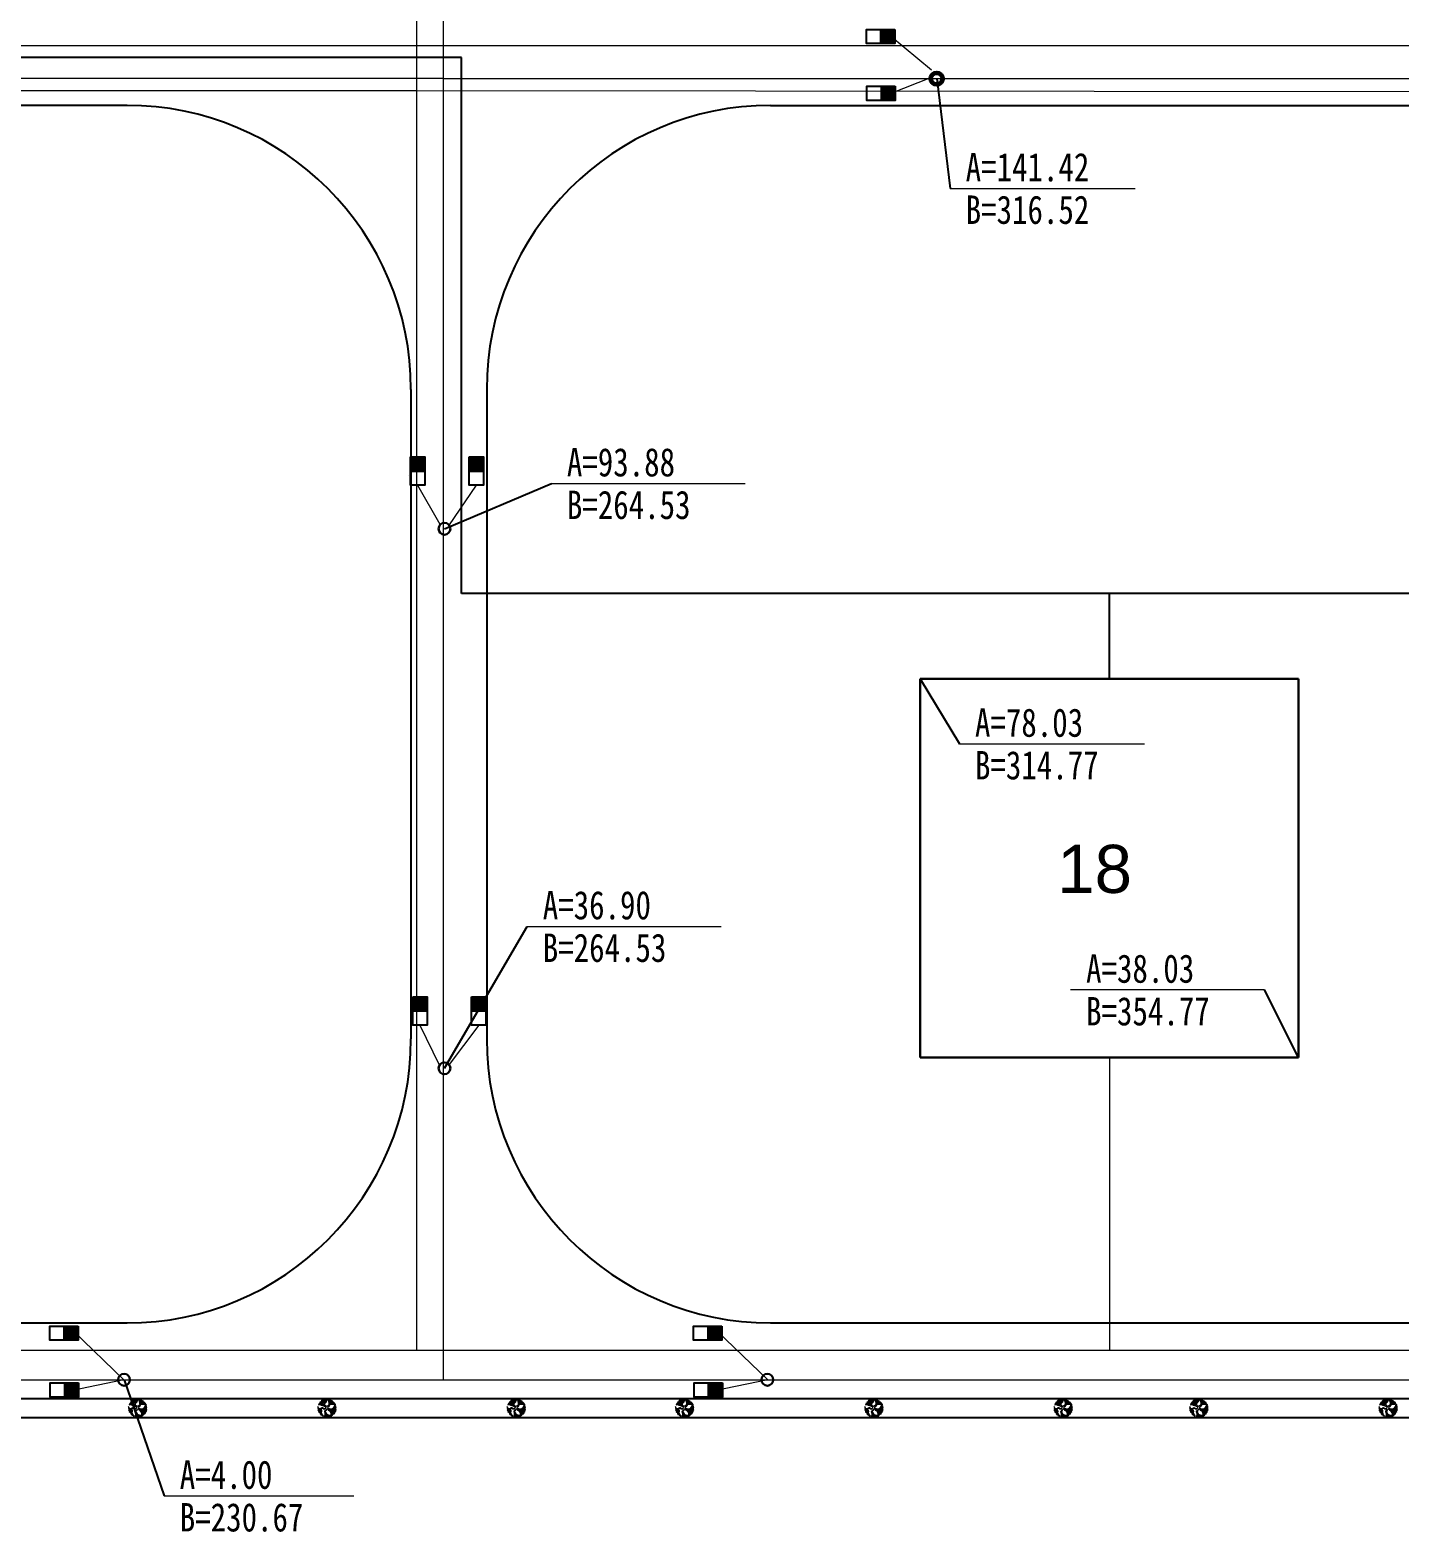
# Model space of a CAD drawing. Header units: millimetres. Extents: x 210832 to 1443773, y 126806 to 1026245.
# Drawn here: x 214039.4 to 214184.1, y 128996.7 to 129155.3 of the extents above; entities that cross this region are included whole.
import ezdxf
from ezdxf.enums import TextEntityAlignment as Align
from ezdxf.lldxf.tags import DXFTag

# ---------------------------------------------------------------- set-up
doc = ezdxf.new("R2010")
doc.units = ezdxf.units.MM
doc.header["$LTSCALE"] = 500
for name, color, linetype, lineweight in [('01构筑物', 7, 'Continuous', 60), ('H消火栓', 2, 'Continuous', 9), ('H绿化带', 3, 'Continuous', 9), ('厂区污水管', 141, 'CW_LINE', 60), ('厂区给水管', 60, 'G_LINE', 60), ('超越管', 94, 'CY_LINE', 60), ('雨水管', 20, 'Y_LINE', 60)]:
    doc.layers.add(name, color=color, linetype=linetype, lineweight=lineweight)
doc.layers.add('标注', color=3, linetype='Continuous')
doc.layers.add('道路', color=200, linetype='Continuous')
doc.styles.add('Dim_ZB', font='txt', dxfattribs={"width": 0.8})
doc.styles.get("Standard").update_dxf_attribs({"font": 'arial.ttf'})
tags = doc.linetypes.add('CW_LINE', pattern='A,12.7,-5.08,["CW",Standard,S=2.54,R=0,X=-2.54,Y=-1.27],-6.35', length=24.13).pattern_tags.tags
tags[6] = DXFTag(74, 10)
tags = doc.linetypes.add('CY_LINE', pattern='A,12.7,-5.08,["CY",Standard,S=2.54,R=0,X=-2.54,Y=-1.27],-6.35', length=24.13).pattern_tags.tags
tags[6] = DXFTag(74, 10)
tags = doc.linetypes.add('G_LINE', pattern='A,12.7,-5.08,["G",Standard,S=2.54,R=0,X=-2.54,Y=-1.27],-6.35', length=24.13).pattern_tags.tags
tags[6] = DXFTag(74, 10)
tags = doc.linetypes.add('Y_LINE', pattern='A,12.7,-5.08,["Y",Standard,S=2.54,R=0,X=-2.54,Y=-1.27],-6.35', length=24.13).pattern_tags.tags
tags[6] = DXFTag(74, 10)
doc.dimstyles.new('ISO-25', dxfattribs={"dimtxt": 2.5, "dimasz": 2.5, "dimexe": 1.25, "dimexo": 0.625, "dimtad": 1, "dimtxsty": 'Standard', "dimcen": 2.5, "dimadec": 0, "dimazin": 0, "dimtfac": 1, "dimtmove": 0, "dimatfit": 3, "dimfxl": 1, "dimarcsym": 0})

# ---------------------------------------------------------------- blocks, each defined once
blk = doc.blocks.new('火焰木')
at = {"layer": 'H绿化带'}
for points in [[(-2.66, 0.17), (-2.53, -0.09), (-2.46, -0.35), (-2.39, -0.43), (-2.45, -0.46), (-2.58, -0.59), (-2.62, -0.69)], [(-2.52, 0.8), (-2.23, 0.89), (-1.91, 0.77), (-1.72, 0.64), (-1.38, 0.55), (-1.09, 0.48), (-0.75, 0.34), (-0.61, 0.29), (-0.45, 0.04), (-0.56, -0.07), (-0.58, -0.28), (-0.58, -0.28), (-0.89, -0.31), (-1.12, -0.2), (-1.41, -0.02), (-1.58, -0.02), (-1.83, -0.12), (-1.86, -0.21), (-2.05, -0.34), (-2.41, -0.31), (-2.49, -0.09), (-2.65, 0.34)], [(-2, 1.61), (-1.92, 1.47), (-1.76, 1.39), (-1.58, 1.25), (-1.44, 1.07), (-1.41, 0.77), (-1.64, 0.78), (-1.83, 0.85), (-2.02, 0.91), (-2.17, 0.96), (-2.27, 0.96), (-2.48, 0.88)], [(-2.23, 1.1), (-2.43, 1)], [(-1.7, 0.8), (-1.77, 1.04), (-2.36, 1.12)], [(-2.09, 1.08), (-2.29, 1.24)], [(-1.57, 1.24), (-1.93, 1.15), (-2.23, 1.33)], [(-1.76, 1.19), (-2.15, 1.44)], [(-1.8, 1.78), (-1.53, 1.74), (-1.29, 1.7), (-1.2, 1.67), (-1.09, 1.55), (-1.03, 1.38), (-0.87, 1.16), (-0.89, 0.83), (-0.88, 0.63), (-1.11, 0.65), (-1.31, 0.8), (-1.32, 1.01), (-1.41, 1.18), (-1.62, 1.38), (-1.85, 1.53), (-1.93, 1.65)], [(-1.12, 1.04), (-1.4, 1.29), (-1.88, 1.73)], [(-0.73, 2.33), (-0.74, 2.2), (-0.71, 2.02), (-0.67, 1.85), (-0.59, 1.72), (-0.49, 1.61), (-0.55, 1.54), (-0.67, 1.4), (-0.75, 1.25), (-0.89, 1.35), (-1, 1.54), (-1.15, 1.76), (-1.43, 1.79), (-1.72, 1.83)], [(-1.33, 1.53), (-1.65, 1.52)], [(-1.21, 1.76), (-1.4, 1.86), (-1.64, 1.92)], [(-0.79, 1.65), (-0.97, 1.79), (-1.18, 1.92), (-1.55, 1.99)], [(-1.32, 0.91), (-1.05, 1.08), (-1.22, 1.48), (-1.54, 1.64)], [(-1.26, 1.94), (-1.4, 2.08)], [(-0.83, 1.31), (-0.76, 1.55), (-0.88, 1.92), (-1.3, 2.13)], [(-1.23, 0.74), (-1.21, 0.98)], [(-1.06, 2.01), (-1.16, 2.2)], [(-1.03, 0.84), (-1.11, 0.76)], [(-0.88, 0.8), (-1.09, 0.86)], [(-0.86, 2.15), (-1.04, 2.25)], [(-0.97, 0.82), (-0.99, 0.96)], [(-0.58, 1.5), (-0.77, 1.82), (-0.84, 2.11), (-0.92, 2.29)], [(0, 2.4), (0.16, 2.06), (0.22, 1.87), (0.27, 1.65), (0.38, 1.22), (0.39, 0.91), (0.36, 0.77), (0.25, 0.63), (0.03, 0.48), (-0.19, 0.36), (-0.34, 0.3), (-0.72, 0.54), (-0.78, 0.75), (-0.72, 1.07), (-0.58, 1.39), (-0.31, 1.61), (-0.26, 1.71), (-0.13, 2.23), (-0.1, 2.4)], [(-0.16, 2.4), (-0.17, 2.24), (-0.21, 2.08), (-0.3, 1.81), (-0.37, 1.68), (-0.52, 1.81), (-0.63, 2.01), (-0.67, 2.2), (-0.67, 2.33)], [(-0.49, 1.96), (-0.63, 2.36)], [(-0.46, 1.76), (-0.52, 2.1), (-0.49, 2.38)], [(-0.29, 1.84), (-0.34, 1.98), (-0.37, 2.4)], [(-0.35, 2.07), (-0.27, 2.24), (-0.27, 2.4)], [(2.07, 1.09), (1.83, 0.92), (1.57, 0.87), (1.19, 0.89), (0.9, 0.91), (0.56, 0.71), (0.22, 0.2), (-0.03, 0.11), (0.03, -0.11), (0.42, -0.28), (0.75, -0.34), (1.19, -0.29), (1.59, -0.08), (1.84, 0.32), (1.96, 0.71), (2.1, 1.02)], [(0.07, 2.39), (0.22, 2.07), (0.37, 1.5), (0.43, 1.79), (0.65, 2.12), (0.66, 2.26)], [(0.3, 2.11), (0.16, 2.38)], [(0.23, 2.25), (0.32, 2.36)], [(0.26, 1.94), (0.3, 2.11), (0.54, 2.31)], [(0.41, 2.2), (0.41, 2.34)], [(0.72, 2.25), (0.71, 2.05), (0.56, 1.85), (0.44, 1.63), (0.43, 1.35), (0.48, 1.16), (0.67, 1.29), (1.02, 1.55), (1.19, 2.03)], [(0.43, 1.34), (0.76, 1.68), (0.86, 2.19)], [(1.23, 1.98), (1.1, 1.61), (1.06, 1.48), (0.73, 1.25), (0.57, 0.94), (0.8, 0.95), (0.96, 0.95), (1.29, 0.92), (1.55, 0.94), (1.63, 1.19), (1.66, 1.35), (1.8, 1.47)], [(0.62, 1.54), (0.64, 1.76)], [(0.66, 1.28), (0.82, 1.54), (1.09, 2.08)], [(0.68, 1.16), (0.97, 1.13), (1.31, 1.26), (1.55, 1.75)], [(0.77, 1.76), (1.01, 2.12)], [(0.77, 0.95), (1.37, 1.1), (1.55, 1.33)], [(0.82, 1.31), (1.06, 1.32), (1.14, 1.46), (1.28, 1.96)], [(0.85, 0.97), (1.18, 1.13)], [(1.09, 1.18), (1.27, 1.47), (1.32, 1.93)], [(1.2, 1.06), (1.46, 1.03), (1.56, 1.22)], [(1.21, 1.36), (1.24, 1.42), (1.49, 1.8)], [(1.25, 1.23), (1.46, 1.34), (1.74, 1.55)], [(1.52, 1.38), (1.65, 1.65)], [(2.31, 0.43), (2.18, 0.33), (1.97, 0.29), (1.91, 0.27), (1.82, 0.14), (1.74, -0.04), (1.55, -0.17), (1.66, -0.19), (1.88, -0.34), (2.01, -0.56), (2.28, -0.85)], [(1.83, 1.43), (1.7, 1.32), (1.67, 1.11), (1.62, 0.99), (1.71, 0.98), (1.79, 1.02), (2.03, 1.12)], [(1.67, 1.11), (1.95, 1.29)], [(1.74, 1.15), (2.01, 1.19)], [(1.74, -0.24), (2.07, -0.09), (2.37, 0.14)], [(1.81, 1.2), (1.88, 1.38)], [(2.13, 0.92), (2.04, 0.75), (1.92, 0.33), (2.09, 0.35), (2.3, 0.51)], [(1.95, 0.42), (2.07, 0.54), (2.24, 0.69)], [(1.96, -0.14), (1.96, 0.08), (2.09, 0.16), (2.34, 0.35)], [(2.03, 0.34), (2.27, 0.61)], [(2.04, 0.13), (2.36, 0.22)], [(2.07, 0.53), (2.2, 0.82)], [(-2.52, -0.14), (-2.7, -0.08)], [(-2.44, -0.25), (-2.7, -0.22)], [(-2.58, -0.24), (-2.68, -0.4)], [(-2.45, -0.46), (-2.54, -0.4), (-2.67, -0.52)], [(-2.62, -0.78), (-2.52, -0.6), (-2.39, -0.5), (-2.29, -0.46), (-2.03, -0.49), (-1.92, -0.59), (-1.92, -0.75), (-1.99, -0.85), (-2.22, -0.99), (-2.38, -1.1), (-2.4, -1.28)], [(-2.44, -0.54), (-2.58, -0.91)], [(-2.16, -0.83), (-2.18, -0.7), (-2.28, -0.59), (-2.41, -0.75), (-2.56, -0.97)], [(-2.04, -0.88), (-2.27, -0.8), (-2.43, -0.95), (-2.53, -1.05)], [(-2.2, -0.97), (-2.26, -0.9), (-2.5, -1.12)], [(-2.38, -1.35), (-2.34, -1.18), (-2.2, -1.06), (-2.03, -0.95), (-1.9, -0.89), (-1.84, -0.8), (-1.83, -0.92), (-1.82, -1.1), (-1.84, -1.34), (-1.82, -1.46), (-1.74, -1.62), (-1.6, -1.89), (-1.44, -2.15), (-1.26, -2.4)], [(-1.97, -1.19), (-2.09, -1.12), (-2.22, -1.22), (-2.26, -1.37), (-2.31, -1.43)], [(-2.17, -0.79), (-2.09, -0.59)], [(-1.83, -1.11), (-1.96, -1.19), (-2.14, -1.38), (-2.07, -1.8)], [(-2.05, -1.34), (-2, -1.5), (-1.99, -1.72), (-1.89, -2)], [(-1.77, -1.6), (-1.88, -1.71), (-1.82, -1.91), (-1.81, -2.07)], [(-0.83, -2.59), (-0.74, -2.36), (-0.65, -1.84), (-0.7, -1.44), (-0.79, -1.14), (-0.77, -0.92), (-0.66, -0.76), (-0.58, -0.62), (-0.66, -0.46), (-0.84, -0.46), (-1.1, -0.39), (-1.29, -0.25), (-1.47, -0.27), (-1.71, -0.35), (-1.83, -0.49), (-1.7, -0.83), (-1.68, -1.1), (-1.74, -1.37), (-1.5, -1.97), (-1.14, -2.48)], [(-1.83, -1.67), (-1.75, -1.83), (-1.73, -1.91)], [(-1.63, -1.99), (-1.68, -2.02), (-1.76, -2.04)], [(-1.63, -1.84), (-1.61, -2.04), (-1.57, -2.23)], [(-0.77, -2.58), (-0.71, -2.44), (-0.63, -2.16), (-0.54, -2.38), (-0.36, -2.46), (-0.2, -2.62), (-0.2, -2.67)], [(-0.68, -2.36), (-0.65, -2.44), (-0.58, -2.53), (-0.6, -2.61)], [(1.23, -2.27), (1.08, -2.12), (1, -1.77), (0.96, -1.4), (0.7, -1.07), (0.36, -0.82), (0.11, -0.4), (-0.03, -0.37), (-0.16, -0.44), (-0.28, -0.51), (-0.37, -0.58), (-0.41, -0.78), (-0.63, -1.08), (-0.5, -1.42), (-0.32, -1.68), (-0.06, -1.85), (0.31, -1.95), (0.75, -2.03), (0.94, -2.16), (1.17, -2.3)], [(-0.14, -2.68), (-0.19, -2.56), (-0.32, -2.43), (-0.46, -2.33), (-0.55, -2.01), (-0.53, -1.71), (-0.59, -1.42), (-0.4, -1.76), (-0.21, -1.9), (-0.06, -2.1), (0.19, -2.33), (0.29, -2.63)], [(-0.54, -1.87), (-0.37, -2.02), (-0.21, -2.21), (0.13, -2.67)], [(-0.53, -2.4), (-0.52, -2.48), (-0.41, -2.52), (-0.41, -2.65)], [(-0.42, -1.96), (-0.28, -1.9)], [(-0.31, -2.11), (-0.33, -2.23), (-0.24, -2.38), (-0.1, -2.53), (-0.03, -2.65)], [(-0.23, -1.9), (-0.2, -2.06), (-0.04, -2.25), (0.14, -2.34), (0.23, -2.58)], [(-0.13, -2.29), (-0.01, -2.35), (0.2, -2.64)], [(0.35, -2.61), (0.26, -2.34), (0.24, -2.27), (0.11, -2.16), (-0.1, -1.99), (-0.11, -1.91), (0.07, -1.94), (0.55, -2.05), (0.8, -2.15), (1.1, -2.34)], [(0.02, -2.08), (0.27, -2.07), (0.42, -2.2), (0.62, -2.4), (0.59, -2.53)], [(0.37, -2.13), (0.32, -2.26), (0.43, -2.38), (0.5, -2.54), (0.49, -2.57)], [(2.15, -1.17), (1.99, -1.03), (1.86, -0.87), (1.59, -0.79), (1.35, -0.8), (1.02, -0.78), (0.76, -0.65), (0.58, -0.52), (0.46, -0.51), (0.36, -0.49), (0.45, -0.69), (0.66, -0.86), (0.91, -1.1), (1.09, -1.25), (1.36, -1.37), (1.74, -1.41), (1.97, -1.53)], [(0.44, -2.03), (0.57, -2.23), (0.88, -2.45)], [(2.26, -0.88), (2.11, -0.74), (1.93, -0.54), (1.83, -0.39), (1.68, -0.3), (1.49, -0.26), (1.25, -0.34), (0.95, -0.4), (0.68, -0.39), (0.92, -0.61), (1.2, -0.73), (1.54, -0.7), (1.88, -0.8), (2.18, -1.13)], [(0.73, -2.13), (0.69, -2.24), (0.95, -2.38)], [(0.71, -0.91), (1.1, -0.93), (1.54, -0.94), (1.73, -1.09), (2.08, -1.31)], [(0.99, -0.64), (1.29, -0.55), (1.56, -0.58), (1.64, -0.52)], [(0.99, -1.17), (1.15, -1.12), (1.28, -1.28)], [(1.94, -1.56), (1.66, -1.46), (1.37, -1.42), (1.11, -1.36), (1, -1.29), (1.09, -1.49), (1.12, -1.67), (1.11, -1.94), (1.14, -2.05), (1.26, -2.23)], [(1.04, -0.93), (1.14, -1.05), (1.32, -1.09), (1.55, -1.15), (2.03, -1.39)], [(1.13, -2), (1.24, -2.03), (1.37, -2.13)], [(1.14, -1.62), (1.38, -1.66), (1.47, -1.88), (1.53, -2)], [(1.17, -0.36), (1.37, -0.4), (1.58, -0.4)], [(1.24, -1.08), (1.39, -1.03), (1.58, -1.06)], [(1.24, -1.39), (1.29, -1.5), (1.51, -1.56), (1.66, -1.66), (1.74, -1.82)], [(1.25, -1.65), (1.27, -1.82), (1.34, -1.99), (1.44, -2.09)], [(1.33, -1.11), (1.39, -1.25), (1.54, -1.32)], [(1.39, -1.53), (1.55, -1.74), (1.66, -1.9)], [(1.5, -1.56), (1.66, -1.51), (1.78, -1.59), (1.87, -1.63)], [(1.56, -0.71), (1.66, -0.66), (1.9, -0.66), (2.1, -0.85), (2.23, -1)], [(1.63, -1.02), (1.87, -0.99), (2.02, -1.1), (2.12, -1.23)], [(1.7, -1.23), (1.72, -1.32)], [(1.87, -0.18), (2.09, -0.4), (2.38, -0.22)], [(1.96, -0.47), (2.06, -0.47), (2.21, -0.5), (2.38, -0.32)], [(1.99, -0.3), (2.38, -0.14)], [(2.08, -0.64), (2.24, -0.61), (2.36, -0.48)], [(2.13, -0.04), (2.38, -0.04)], [(2.17, -0.73), (2.32, -0.7)]]:
    blk.add_lwpolyline(points, dxfattribs=at)
blk = doc.blocks.new('*U116')
at = {"lineweight": 15, "ltscale": 0.002}
blk.add_line((0, 0), (19.53, 0), dxfattribs=at)
at = {"lineweight": 15, "ltscale": 0.002, "style": 'Dim_ZB', "width": 0.8}
blk.add_text(' A=78.03 ', height=3, dxfattribs=at).set_placement((0, 0.75))
blk.add_text(' B=314.77 ', height=3, dxfattribs=at).set_placement((0, -0.75), align=Align.TOP_LEFT)
blk = doc.blocks.new('*U117')
at = {"lineweight": 15, "ltscale": 0.002}
blk.add_line((0, 0), (-20.48, 0), dxfattribs=at)
at = {"lineweight": 15, "ltscale": 0.002, "style": 'Dim_ZB', "width": 0.8}
blk.add_text(' A=38.03 ', height=3, dxfattribs=at).set_placement((-20.48, 0.75))
blk.add_text(' B=354.77 ', height=3, dxfattribs=at).set_placement((-20.48, -0.75), align=Align.TOP_LEFT)
blk = doc.blocks.new('*U157')
at = {"lineweight": 15, "ltscale": 0.002}
blk.add_line((0, 0), (20.01, 0), dxfattribs=at)
at = {"lineweight": 15, "ltscale": 0.002, "style": 'Dim_ZB', "width": 0.8}
blk.add_text(' A=4.00 ', height=3, dxfattribs=at).set_placement((0, 0.75))
blk.add_text(' B=230.67 ', height=3, dxfattribs=at).set_placement((0, -0.75), align=Align.TOP_LEFT)
blk = doc.blocks.new('*U180')
at = {"lineweight": 15, "ltscale": 0.002}
blk.add_line((0, 0), (19.53, 0), dxfattribs=at)
at = {"lineweight": 15, "ltscale": 0.002, "style": 'Dim_ZB', "width": 0.8}
blk.add_text(' A=141.42 ', height=3, dxfattribs=at).set_placement((0, 0.75))
blk.add_text(' B=316.52 ', height=3, dxfattribs=at).set_placement((0, -0.75), align=Align.TOP_LEFT)
blk = doc.blocks.new('*U183')
at = {"lineweight": 15, "ltscale": 0.002}
blk.add_line((0, 0), (20.48, 0), dxfattribs=at)
at = {"lineweight": 15, "ltscale": 0.002, "style": 'Dim_ZB', "width": 0.8}
blk.add_text(' A=36.90 ', height=3, dxfattribs=at).set_placement((0, 0.75))
blk.add_text(' B=264.53 ', height=3, dxfattribs=at).set_placement((0, -0.75), align=Align.TOP_LEFT)
blk = doc.blocks.new('*U184')
at = {"lineweight": 15, "ltscale": 0.002}
blk.add_line((0, 0), (20.48, 0), dxfattribs=at)
at = {"lineweight": 15, "ltscale": 0.002, "style": 'Dim_ZB', "width": 0.8}
blk.add_text(' A=93.88 ', height=3, dxfattribs=at).set_placement((0, 0.75))
blk.add_text(' B=264.53 ', height=3, dxfattribs=at).set_placement((0, -0.75), align=Align.TOP_LEFT)

msp = doc.modelspace()

# ---------------------------------------------------------------- hatches: boundary and pattern name
h = msp.add_hatch(color=256)
h.dxf.hatch_style = 1
h.paths.add_polyline_path([(214129.21, 129153.9), (214130.71, 129153.9), (214130.71, 129155.4), (214129.21, 129155.4)])
h = msp.add_hatch(color=256)
h.dxf.hatch_style = 1
h.paths.add_polyline_path([(214129.26, 129147.91), (214130.76, 129147.91), (214130.76, 129149.41), (214129.26, 129149.41)])
h = msp.add_hatch(color=256)
h.dxf.hatch_style = 1
h.paths.add_polyline_path([(214081.05, 129110.26), (214079.55, 129110.26), (214079.55, 129108.76), (214081.05, 129108.76)])
h = msp.add_hatch(color=256)
h.dxf.hatch_style = 1
h.paths.add_polyline_path([(214087.25, 129110.26), (214085.75, 129110.26), (214085.75, 129108.76), (214087.25, 129108.76)])
h = msp.add_hatch(color=256)
h.dxf.hatch_style = 1
h.paths.add_polyline_path([(214081.31, 129053.24), (214079.81, 129053.24), (214079.81, 129051.74), (214081.31, 129051.74)])
h = msp.add_hatch(color=256)
h.dxf.hatch_style = 1
h.paths.add_polyline_path([(214087.51, 129053.24), (214086.01, 129053.24), (214086.01, 129051.74), (214087.51, 129051.74)])
h = msp.add_hatch(color=256)
h.dxf.hatch_style = 1
h.paths.add_polyline_path([(214042.93, 129016.95), (214044.43, 129016.95), (214044.43, 129018.45), (214042.93, 129018.45)])
h = msp.add_hatch(color=256)
h.dxf.hatch_style = 1
h.paths.add_polyline_path([(214110.95, 129016.95), (214112.45, 129016.95), (214112.45, 129018.45), (214110.95, 129018.45)])
h = msp.add_hatch(color=256)
h.dxf.hatch_style = 1
h.paths.add_polyline_path([(214042.99, 129010.96), (214044.49, 129010.96), (214044.49, 129012.46), (214042.99, 129012.46)])
h = msp.add_hatch(color=256)
h.dxf.hatch_style = 1
h.paths.add_polyline_path([(214111.01, 129010.96), (214112.51, 129010.96), (214112.51, 129012.46), (214111.01, 129012.46)])

# ---------------------------------------------------------------- linework, layer by layer
for p, q in [((214129.21, 129155.4), (214129.21, 129153.9)), ((214129.26, 129149.41), (214129.26, 129147.91)), ((214079.55, 129108.76), (214081.05, 129108.76)), ((214085.75, 129108.76), (214087.25, 129108.76)), ((214079.81, 129051.74), (214081.31, 129051.74)), ((214086.01, 129051.74), (214087.51, 129051.74)), ((214042.93, 129018.45), (214042.93, 129016.95)), ((214110.95, 129018.45), (214110.95, 129016.95)), ((214042.99, 129012.46), (214042.99, 129010.96)), ((214111.01, 129012.46), (214111.01, 129010.96))]:
    msp.add_line(p, q)
at = {"lineweight": 15, "ltscale": 0.002}
msp.add_line((214133.38, 129046.81), (214153.38, 129046.81), dxfattribs=at)
for points in [[(214130.71, 129155.4), (214130.71, 129153.9), (214127.71, 129153.9), (214127.71, 129155.4)], [(214130.76, 129149.41), (214130.76, 129147.91), (214127.76, 129147.91), (214127.76, 129149.41)], [(214079.55, 129110.26), (214081.05, 129110.26), (214081.05, 129107.26), (214079.55, 129107.26)], [(214085.75, 129110.26), (214087.25, 129110.26), (214087.25, 129107.26), (214085.75, 129107.26)], [(214079.81, 129053.24), (214081.31, 129053.24), (214081.31, 129050.24), (214079.81, 129050.24)], [(214086.01, 129053.24), (214087.51, 129053.24), (214087.51, 129050.24), (214086.01, 129050.24)], [(214044.43, 129018.45), (214044.43, 129016.95), (214041.43, 129016.95), (214041.43, 129018.45)], [(214112.45, 129018.45), (214112.45, 129016.95), (214109.45, 129016.95), (214109.45, 129018.45)], [(214044.49, 129012.46), (214044.49, 129010.96), (214041.49, 129010.96), (214041.49, 129012.46)], [(214112.51, 129012.46), (214112.51, 129010.96), (214109.51, 129010.96), (214109.51, 129012.46)]]:
    msp.add_lwpolyline(points, close=True)
at = {"layer": '01构筑物', "lineweight": 30, "ltscale": 0.002}
for p, q in [((214133.38, 129086.81), (214133.38, 129046.81)), ((214173.38, 129086.81), (214133.38, 129086.81)), ((214173.38, 129046.81), (214173.38, 129086.81)), ((214133.38, 129046.81), (214173.38, 129046.81))]:
    msp.add_line(p, q, dxfattribs=at)
at = {"layer": '01构筑物', "lineweight": -3, "ltscale": 0.002}
msp.add_line((213850.61, 129008.78), (214203.89, 129008.78), dxfattribs=at)
at = {"layer": 'Defpoints', "lineweight": 15, "ltscale": 0.002}
for p, q in [((214130.27, 129154.74), (214134.59, 129151.14)), ((214130.15, 129148.59), (214134.68, 129150.39)), ((214080.28, 129107.26), (214082.64, 129103.16)), ((214083.6, 129102.97), (214086.54, 129107.26)), ((214080.54, 129050.24), (214082.57, 129046.03)), ((214083.58, 129045.95), (214086.8, 129050.24)), ((214049.27, 129012.77), (214043.94, 129017.93)), ((214117.29, 129012.77), (214111.96, 129017.93)), ((214049.27, 129012.77), (214043.65, 129011.61)), ((214117.29, 129012.77), (214111.67, 129011.61))]:
    msp.add_line(p, q, dxfattribs=at)
at = {"layer": '厂区污水管', "lineweight": -3, "ltscale": 0.002}
for p, q in [((214084.94, 129152.43), (213825.36, 129152.43)), ((214084.94, 129095.84), (214084.94, 129152.43)), ((214259.15, 129095.84), (214084.94, 129095.84)), ((214153.38, 129086.81), (214153.38, 129095.84)), ((214133.38, 129086.81), (214153.38, 129086.81))]:
    msp.add_line(p, q, dxfattribs=at)
at = {"layer": '厂区给水管', "lineweight": 15, "ltscale": 0.002}
for p, q in [((214080.22, 129148.91), (214080.22, 129286.13)), ((214080.22, 129148.91), (213825.19, 129148.91)), ((214080.22, 129015.9), (214080.22, 129148.91)), ((214376.82, 129148.63), (214080.22, 129148.91)), ((214153.38, 129046.81), (214153.38, 129015.9)), ((213848.09, 129015.9), (214080.22, 129015.9)), ((214080.22, 129015.9), (214376.82, 129015.9))]:
    msp.add_line(p, q, dxfattribs=at)
at = {"layer": '超越管', "lineweight": 15, "ltscale": 0.002}
msp.add_line((213857.48, 129153.71), (214332.42, 129153.71), dxfattribs=at)
at = {"layer": '道路', "lineweight": -3, "ltscale": 0.002}
for p, q in [((214049.6, 129147.38), (213858.61, 129147.38)), ((214117.6, 129147.38), (214345.92, 129147.38)), ((214079.6, 129117.38), (214079.6, 129048.78)), ((214087.6, 129117.38), (214087.6, 129048.78)), ((214079.38, 129108.32), (214079.38, 129108.32)), ((214079.38, 129108.32), (214079.38, 129108.32)), ((214079.64, 129051.29), (214079.64, 129051.29)), ((214079.64, 129051.29), (214079.64, 129051.29)), ((213858.61, 129018.78), (214049.6, 129018.78)), ((214117.6, 129018.78), (214203.89, 129018.78)), ((214079.6, 129010.78), (213850.61, 129010.78)), ((214203.89, 129010.78), (214079.6, 129010.78))]:
    msp.add_line(p, q, dxfattribs=at)
for centre, start, end in [((214049.6, 129117.38), 0, 90), ((214117.6, 129117.38), 90, 180), ((214049.6, 129048.78), 270, 0), ((214117.6, 129048.78), 180, 270)]:
    msp.add_arc(centre, 30, start, end, dxfattribs=at)
at = {"layer": '雨水管', "lineweight": 15, "ltscale": 0.002}
for p, q in [((214083.03, 129150.23), (214083.03, 129289.32)), ((214083.03, 129150.23), (213824.57, 129150.23)), ((214083.03, 129012.77), (214083.03, 129150.23)), ((214083.03, 129150.23), (214382.06, 129150.23)), ((213823.1, 129012.77), (214083.03, 129012.77)), ((214083.03, 129012.77), (214382.06, 129012.77))]:
    msp.add_line(p, q, dxfattribs=at)
at = {"layer": '雨水管', "ltscale": 0.002}
msp.add_circle((214135.14, 129150.2), 0.625, dxfattribs=at)
at = {"layer": '雨水管', "lineweight": 30, "ltscale": 0.002}
for centre in [(214083.14, 129102.66), (214083.14, 129045.68), (214049.29, 129012.78), (214117.25, 129012.78)]:
    msp.add_circle(centre, 0.625, dxfattribs=at)

# ---------------------------------------------------------------- block references
at = {"layer": 'H消火栓', "xscale": 0.384, "yscale": 0.384, "zscale": 0.384}
for p in [(214050.79, 129009.84), (214070.79, 129009.84), (214090.79, 129009.84), (214108.57, 129009.84), (214128.57, 129009.84), (214148.57, 129009.84), (214162.9, 129009.84), (214182.9, 129009.84)]:
    msp.add_blockref('火焰木', p, dxfattribs=at)
at = {"layer": '标注', "lineweight": 15, "ltscale": 0.002}
for name, p in [('*U180', (214136.57, 129138.61)), ('*U184', (214094.44, 129107.44)), ('*U116', (214137.55, 129079.94)), ('*U183', (214091.89, 129060.66)), ('*U117', (214169.77, 129053.96)), ('*U157', (214053.54, 129000.51))]:
    msp.add_blockref(name, p, dxfattribs=at)

# ---------------------------------------------------------------- texts
at = {"lineweight": -3, "ltscale": 0.002, "insert": (214147.88, 129069.28), "char_height": 5.079, "attachment_point": 1}
msp.add_mtext_dynamic_manual_height_columns('18', width=31.9364, gutter_width=25.4, heights=[0], dxfattribs=at)

# ---------------------------------------------------------------- leaders
at = {"layer": '标注', "lineweight": 15, "ltscale": 0.002}
for points in [[(214135.14, 129150.2), (214136.57, 129138.61)], [(214083.14, 129102.66), (214094.44, 129107.44)], [(214133.38, 129086.81), (214137.55, 129079.94)], [(214083.14, 129045.68), (214091.89, 129060.66)], [(214173.38, 129046.81), (214169.77, 129053.96)], [(214049.29, 129012.78), (214053.54, 129000.51)]]:
    msp.add_leader(points, dimstyle='ISO-25', override={"dimzin": 0, "dimldrblk": 'None'}, dxfattribs=at)

doc.saveas('drawing.dxf')
